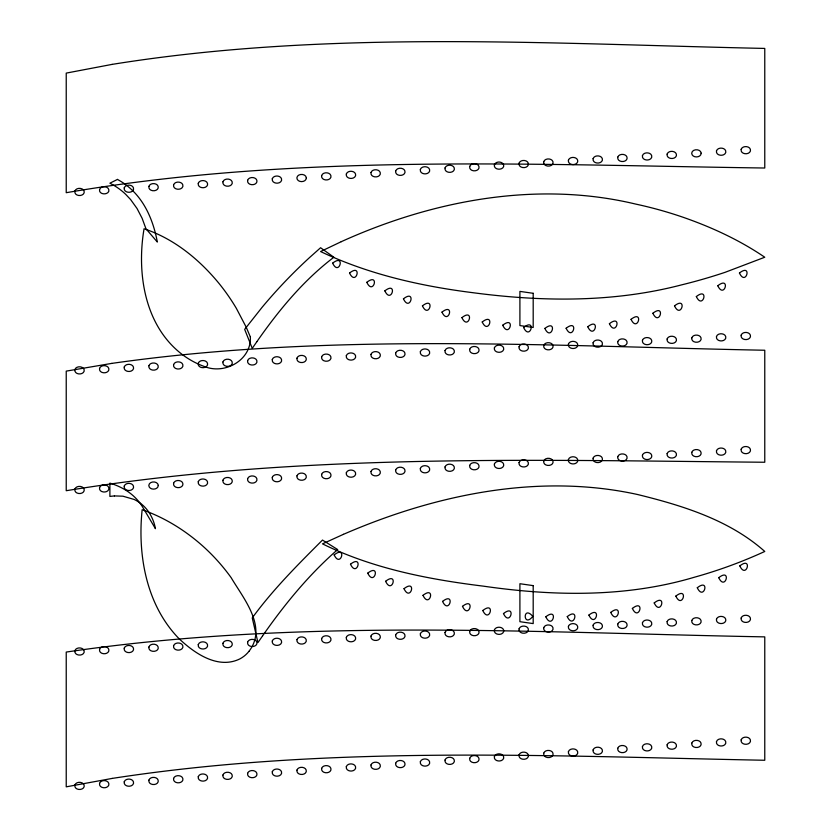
<?xml version="1.0" encoding="UTF-8"?>
<svg xmlns="http://www.w3.org/2000/svg" width="831" height="831" viewBox="0 0 831 831"><rect width="100%" height="100%" fill="white"/><g stroke="black" fill="none" stroke-linecap="round" stroke-linejoin="round"><path stroke-width="1.25" d="M248.978 651.317C267.779 627.083 243.587 598.725 231.163 577.68A197.009 197.009 0 0 0 202.847 546.112C185.147 530.303 164.59 517.568 142.153 509.704C137.437 554.828 146.194 604.719 178.727 638.364C194.225 653.124 217.899 669.703 239.879 658.9A28.877 28.877 0 0 0 248.978 651.317M250.36 336.96C251.513 359.231 226.666 373.836 206.69 367.333A85.593 85.593 0 0 1 183.017 355.086C144.615 326.438 136.523 273.326 144.054 228.764C173.731 238.57 198.827 259.033 218.553 282.872A206.389 206.389 0 0 1 236.368 308.374L246.184 327.134L250.36 336.96M99.554 189.551C98.66 194.537 107.324 195.358 108.83 191.223C109.806 186.071 100.925 185.064 99.554 189.551M158.295 485.397C158.077 490.363 149.019 490.363 148.801 485.397C149.227 480.785 157.869 480.785 158.295 485.397M148.905 647.027C148.022 652.013 156.685 652.834 158.181 648.689C159.157 643.547 150.276 642.54 148.905 647.027M306.348 177.886C306.13 182.851 297.083 182.851 296.864 177.886C297.29 173.274 305.933 173.274 306.348 177.886M494.383 164.87C493.5 169.867 502.163 170.687 503.659 166.543C504.635 161.401 495.754 160.383 494.383 164.87M701.187 153.216C700.969 158.17 691.911 158.17 691.693 153.216C692.119 148.593 700.762 148.593 701.187 153.216M74.873 191.099C73.938 196.168 82.716 197.082 84.149 192.771C85.084 187.702 76.317 186.788 74.873 191.099M74.873 369.535C73.938 374.604 82.716 375.519 84.149 371.208C85.084 366.139 76.317 365.225 74.873 369.535M74.873 489.127C73.938 494.196 82.716 495.11 84.149 490.789C85.084 485.72 76.317 484.805 74.873 489.127M99.554 368.393C98.619 373.462 107.396 374.376 108.83 370.065C109.765 364.996 100.987 364.082 99.554 368.393M124.224 187.879C123.3 192.948 132.067 193.862 133.511 189.541C134.435 184.472 125.668 183.558 124.224 187.879M74.873 650.663C73.938 655.732 82.716 656.646 84.149 652.335C85.084 647.266 76.317 646.352 74.873 650.663M99.554 487.61C98.619 492.669 107.396 493.593 108.83 489.272C109.765 484.203 100.987 483.289 99.554 487.61M124.224 367.063C123.3 372.132 132.067 373.046 133.511 368.735C134.435 363.666 125.668 362.752 124.224 367.063M148.905 186.362C147.97 191.421 156.747 192.335 158.181 188.024C159.116 182.955 150.338 182.041 148.905 186.362M74.873 785.056C73.938 790.125 82.716 791.039 84.149 786.728C85.084 781.659 76.317 780.745 74.873 785.056M99.554 649.333C98.619 654.402 107.396 655.316 108.83 651.005C109.765 645.936 100.987 645.022 99.554 649.333M124.224 486.083C123.3 491.152 132.067 492.066 133.511 487.755C134.435 482.686 125.668 481.772 124.224 486.083M148.905 365.744C147.97 370.803 156.747 371.727 158.181 367.406C159.116 362.337 150.338 361.423 148.905 365.744M173.586 184.835C172.651 189.904 181.428 190.818 182.862 186.508C183.796 181.438 175.019 180.524 173.586 184.835M99.554 783.353C98.619 788.411 107.396 789.336 108.83 785.015C109.765 779.945 100.987 779.031 99.554 783.353M124.224 648.19C123.3 653.259 132.067 654.174 133.511 649.863C134.435 644.794 125.668 643.88 124.224 648.19M173.586 364.601C172.651 369.67 181.428 370.584 182.862 366.274C183.796 361.205 175.019 360.29 173.586 364.601M198.256 183.319C197.331 188.388 206.098 189.302 207.542 184.991C208.467 179.922 199.7 179.008 198.256 183.319M124.224 781.826C123.3 786.895 132.067 787.809 133.511 783.498C134.435 778.429 125.668 777.515 124.224 781.826M173.586 483.237C172.651 488.306 181.428 489.22 182.862 484.909C183.796 479.84 175.019 478.926 173.586 483.237M198.256 363.272C197.331 368.341 206.098 369.255 207.542 364.944C208.467 359.875 199.7 358.961 198.256 363.272M222.937 181.802C222.002 186.871 230.779 187.785 232.213 183.474C233.147 178.405 224.37 177.491 222.937 181.802M148.905 780.122C147.97 785.191 156.747 786.105 158.181 781.794C159.116 776.725 150.338 775.811 148.905 780.122M173.586 645.729C172.651 650.798 181.428 651.712 182.862 647.391C183.796 642.332 175.019 641.407 173.586 645.729M198.256 481.72C197.331 486.789 206.098 487.704 207.542 483.393C208.467 478.324 199.7 477.41 198.256 481.72M222.937 361.942C222.002 367.011 230.779 367.925 232.213 363.614C233.147 358.545 224.37 357.631 222.937 361.942M247.617 180.285C246.682 185.355 255.46 186.269 256.893 181.947C257.828 176.878 249.051 175.964 247.617 180.285M173.586 778.408C172.651 783.477 181.428 784.391 182.862 780.08C183.796 775.011 175.019 774.097 173.586 778.408M198.256 644.586C197.331 649.655 206.098 650.569 207.542 646.258C208.467 641.189 199.7 640.275 198.256 644.586M222.937 480.204C222.002 485.273 230.779 486.187 232.213 481.866C233.147 476.807 224.37 475.883 222.937 480.204M247.617 360.612C246.682 365.682 255.46 366.596 256.893 362.285C257.828 357.216 249.051 356.302 247.617 360.612M272.288 178.769C271.363 183.828 280.13 184.752 281.564 180.431C282.498 175.362 273.731 174.448 272.288 178.769M198.256 776.705C197.331 781.774 206.098 782.688 207.542 778.377C208.467 773.308 199.7 772.394 198.256 776.705M222.937 643.256C222.002 648.325 230.779 649.24 232.213 644.929C233.147 639.86 224.37 638.946 222.937 643.256M247.617 478.687C246.682 483.756 255.46 484.67 256.893 480.349C257.828 475.28 249.051 474.366 247.617 478.687M272.288 359.47C271.363 364.539 280.13 365.453 281.564 361.142C282.498 356.073 273.731 355.159 272.288 359.47M222.937 775.001C222.002 780.06 230.779 780.984 232.213 776.663C233.147 771.594 224.37 770.68 222.937 775.001M247.617 642.124C246.682 647.193 255.46 648.107 256.893 643.786C257.828 638.717 249.051 637.803 247.617 642.124M272.288 477.358C271.363 482.427 280.13 483.341 281.564 479.02C282.498 473.95 273.731 473.036 272.288 477.358M296.968 358.151C296.033 363.209 304.811 364.134 306.244 359.813C307.179 354.744 298.402 353.829 296.968 358.151M321.649 175.538C320.714 180.607 329.481 181.522 330.925 177.2C331.86 172.142 323.082 171.228 321.649 175.538M247.617 773.287C246.682 778.356 255.46 779.27 256.893 774.959C257.828 769.89 249.051 768.976 247.617 773.287M272.288 640.981C271.363 646.051 280.13 646.965 281.564 642.654C282.498 637.585 273.731 636.671 272.288 640.981M296.968 475.841C296.033 480.9 304.811 481.824 306.244 477.503C307.179 472.434 298.402 471.52 296.968 475.841M332.639 263.147C339.173 277.097 345.821 252.821 332.639 263.147M321.649 356.821C320.714 361.89 329.481 362.804 330.925 358.483C331.86 353.414 323.082 352.5 321.649 356.821M346.319 174.022C345.384 179.091 354.162 180.005 355.595 175.684C356.53 170.615 347.753 169.701 346.319 174.022M272.288 771.77C271.363 776.84 280.13 777.754 281.564 773.432C282.498 768.374 273.731 767.449 272.288 771.77M296.968 639.652C296.033 644.721 304.811 645.635 306.244 641.324C307.179 636.255 298.402 635.341 296.968 639.652M321.649 474.314C320.714 479.383 329.481 480.297 330.925 475.986C331.86 470.917 323.082 470.003 321.649 474.314M349.539 273.015C356.073 286.975 362.721 262.689 349.539 273.015M346.319 355.678C345.384 360.747 354.162 361.662 355.595 357.351C356.53 352.282 347.753 351.368 346.319 355.678M371 172.495C370.065 177.564 378.843 178.478 380.276 174.167C381.211 169.098 372.433 168.184 371 172.495M296.968 770.057C296.033 775.126 304.811 776.04 306.244 771.729C307.179 766.66 298.402 765.746 296.968 770.057M366.814 282.322C373.348 296.272 379.996 271.997 366.814 282.322M321.649 638.509C320.714 643.578 329.481 644.492 330.925 640.182C331.86 635.113 323.082 634.198 321.649 638.509M334.155 554.9C340.7 568.861 347.348 544.575 334.155 554.9M346.319 472.797C345.384 477.867 354.162 478.781 355.595 474.47C356.53 469.401 347.753 468.487 346.319 472.797M371 354.349C370.065 359.418 378.843 360.332 380.276 356.021C381.211 350.952 372.433 350.038 371 354.349M395.67 170.978C394.746 176.047 403.513 176.961 404.957 172.651C405.881 167.582 397.114 166.667 395.67 170.978M321.649 768.353C320.714 773.422 329.481 774.336 330.925 770.025C331.86 764.956 323.082 764.042 321.649 768.353M384.846 290.86C391.38 304.811 398.028 280.535 384.846 290.86M350.485 564.207C357.018 578.158 363.666 553.882 350.485 564.207M346.319 637.377C345.384 642.446 354.162 643.36 355.595 639.039C356.53 633.98 347.753 633.056 346.319 637.377M371 471.468C370.065 476.537 378.843 477.451 380.276 473.14C381.211 468.071 372.433 467.157 371 471.468M395.67 353.019C394.746 358.088 403.513 359.002 404.957 354.692C405.881 349.622 397.114 348.708 395.67 353.019M367.759 573.13C374.293 587.081 380.941 562.805 367.759 573.13M403.44 298.828C409.984 312.788 416.632 288.513 403.44 298.828M420.351 169.462C419.416 174.531 428.194 175.445 429.627 171.134C430.562 166.065 421.784 165.151 420.351 169.462M346.319 766.639C345.384 771.708 354.162 772.622 355.595 768.311C356.53 763.242 347.753 762.328 346.319 766.639M371 636.047C370.065 641.117 378.843 642.031 380.276 637.709C381.211 632.651 372.433 631.737 371 636.047M395.67 469.951C394.746 475.02 403.513 475.934 404.957 471.624C405.881 466.555 397.114 465.64 395.67 469.951M385.605 581.285C392.139 595.245 398.787 570.959 385.605 581.285M422.428 305.86C428.962 319.81 435.61 295.535 422.428 305.86M420.351 351.69C419.416 356.759 428.194 357.673 429.627 353.362C430.562 348.293 421.784 347.379 420.351 351.69M445.032 167.945C444.097 173.014 452.874 173.928 454.308 169.617C455.243 164.548 446.465 163.634 445.032 167.945M371 764.936C370.065 770.005 378.843 770.919 380.276 766.608C381.211 761.539 372.433 760.625 371 764.936M395.67 634.905C394.746 639.974 403.513 640.888 404.957 636.577C405.881 631.508 397.114 630.594 395.67 634.905M404.011 588.691C410.545 602.641 417.193 578.366 404.011 588.691M420.351 468.435C419.416 473.504 428.194 474.418 429.627 470.097C430.562 465.038 421.784 464.114 420.351 468.435M441.978 312.124C448.511 326.074 455.159 301.798 441.978 312.124M445.032 350.557C444.097 355.616 452.874 356.541 454.308 352.219C455.243 347.15 446.465 346.236 445.032 350.557M469.702 166.429C468.777 171.498 477.545 172.412 478.988 168.091C479.913 163.021 471.146 162.107 469.702 166.429M395.67 763.232C394.746 768.291 403.513 769.215 404.957 764.894C405.881 759.825 397.114 758.911 395.67 763.232M423 595.339C429.534 609.289 436.182 585.014 423 595.339M420.351 633.773C419.416 638.831 428.194 639.756 429.627 635.435C430.562 630.365 421.784 629.451 420.351 633.773M461.911 317.629C468.445 331.579 475.093 307.304 461.911 317.629M445.032 466.918C444.097 471.987 452.874 472.901 454.308 468.58C455.243 463.511 446.465 462.597 445.032 466.918M469.702 349.228C468.777 354.297 477.545 355.211 478.988 350.89C479.913 345.821 471.146 344.907 469.702 349.228M420.351 761.705C419.416 766.774 428.194 767.688 429.627 763.377C430.562 758.308 421.784 757.394 420.351 761.705M442.549 601.405C449.083 615.366 455.731 591.08 442.549 601.405M482.219 321.992C488.753 335.942 495.401 311.667 482.219 321.992M445.032 632.443C444.097 637.512 452.874 638.426 454.308 634.105C455.243 629.036 446.465 628.122 445.032 632.443M469.702 465.391C468.777 470.46 477.545 471.374 478.988 467.064C479.913 461.994 471.146 461.08 469.702 465.391M494.383 347.898C493.448 352.967 502.225 353.881 503.659 349.56C504.594 344.501 495.816 343.577 494.383 347.898M462.483 606.339C469.016 620.3 475.664 596.024 462.483 606.339M519.063 163.198C518.129 168.267 526.906 169.181 528.339 164.87C529.274 159.801 520.497 158.887 519.063 163.198M445.032 760.001C444.097 765.071 452.874 765.985 454.308 761.663C455.243 756.605 446.465 755.68 445.032 760.001M502.724 325.222C509.258 339.173 515.906 314.897 502.724 325.222M469.702 631.3C468.777 636.369 477.545 637.284 478.988 632.973C479.913 627.904 471.146 626.99 469.702 631.3M494.383 464.072C493.448 469.131 502.225 470.055 503.659 465.734C504.594 460.665 495.816 459.751 494.383 464.072M482.79 610.525C489.324 624.476 495.972 600.2 482.79 610.525M519.063 346.756C518.129 351.825 526.906 352.739 528.339 348.428C529.274 343.359 520.497 342.445 519.063 346.756M543.734 161.681C542.799 166.751 551.576 167.665 553.01 163.343C553.945 158.285 545.178 157.36 543.734 161.681M523.603 327.497C530.136 341.448 536.784 317.172 523.603 327.497M469.702 758.288C468.777 763.357 477.545 764.271 478.988 759.96C479.913 754.891 471.146 753.977 469.702 758.288M494.383 629.971C493.448 635.04 502.225 635.954 503.659 631.643C504.594 626.574 495.816 625.66 494.383 629.971M519.063 462.545C518.129 467.614 526.906 468.528 528.339 464.217C529.274 459.148 520.497 458.234 519.063 462.545M503.482 613.558C510.016 627.509 516.664 603.233 503.482 613.558M544.866 328.442C551.4 342.403 558.048 318.117 544.866 328.442M543.734 345.426C542.799 350.495 551.576 351.409 553.01 347.098C553.945 342.029 545.178 341.115 543.734 345.426M568.414 160.165C567.48 165.234 576.257 166.148 577.69 161.827C578.625 156.758 569.848 155.844 568.414 160.165M494.383 756.584C493.448 761.653 502.225 762.567 503.659 758.256C504.594 753.187 495.816 752.273 494.383 756.584M519.063 628.828C518.129 633.897 526.906 634.811 528.339 630.5C529.274 625.431 520.497 624.517 519.063 628.828M543.734 461.028C542.799 466.098 551.576 467.012 553.01 462.701C553.945 457.632 545.178 456.718 543.734 461.028M566.119 328.255C572.663 342.206 579.311 317.93 566.119 328.255M532.806 616.384C522.938 628.693 522.491 604.355 532.806 616.384M568.414 344.096C567.48 349.165 576.257 350.08 577.69 345.769C578.625 340.7 569.848 339.786 568.414 344.096M593.095 158.638C592.16 163.707 600.927 164.621 602.371 160.31C603.306 155.241 594.529 154.327 593.095 158.638M519.063 754.87C518.129 759.939 526.906 760.853 528.339 756.542C529.274 751.473 520.497 750.559 519.063 754.87M543.734 627.696C542.799 632.765 551.576 633.679 553.01 629.358C553.945 624.299 545.178 623.375 543.734 627.696M545.811 616.789C552.345 630.739 558.993 606.464 545.811 616.789M568.414 459.512C567.48 464.581 576.257 465.495 577.69 461.184C578.625 456.115 569.848 455.201 568.414 459.512M587.766 326.739C594.3 340.689 600.948 316.414 587.766 326.739M593.095 342.767C592.16 347.836 600.927 348.75 602.371 344.439C603.306 339.37 594.529 338.456 593.095 342.767M617.765 157.121C616.831 162.19 625.608 163.105 627.041 158.794C627.976 153.725 619.199 152.811 617.765 157.121M543.734 753.166C542.799 758.236 551.576 759.15 553.01 754.839C553.945 749.77 545.178 748.856 543.734 753.166M567.261 616.592C573.795 630.552 580.443 606.266 567.261 616.592M568.414 626.366C567.48 631.435 576.257 632.349 577.69 628.039C578.625 622.97 569.848 622.055 568.414 626.366M609.403 323.695C615.937 337.656 622.585 313.37 609.403 323.695M593.095 458.182C592.16 463.251 600.927 464.165 602.371 459.855C603.306 454.786 594.529 453.871 593.095 458.182M617.765 341.634C616.831 346.704 625.608 347.618 627.041 343.296C627.976 338.227 619.199 337.313 617.765 341.634M642.446 155.605C641.511 160.674 650.289 161.588 651.722 157.277C652.657 152.208 643.88 151.294 642.446 155.605M568.414 751.65C567.48 756.719 576.257 757.633 577.69 753.312C578.625 748.253 569.848 747.329 568.414 751.65M588.899 615.075C595.432 629.036 602.08 604.75 588.899 615.075M631.041 319.333C637.574 333.283 644.222 309.007 631.041 319.333M593.095 625.224C592.16 630.293 600.927 631.207 602.371 626.896C603.306 621.827 594.529 620.913 593.095 625.224M617.765 456.666C616.831 461.735 625.608 462.649 627.041 458.328C627.976 453.269 619.199 452.344 617.765 456.666M642.446 340.305C641.511 345.374 650.289 346.288 651.722 341.967C652.657 336.908 643.88 335.984 642.446 340.305M667.116 154.088C666.192 159.157 674.959 160.071 676.403 155.761C677.327 150.691 668.56 149.777 667.116 154.088M593.095 749.936C592.16 755.005 600.927 755.919 602.371 751.608C603.306 746.539 594.529 745.625 593.095 749.936M610.733 612.416C617.267 626.377 623.915 602.091 610.733 612.416M652.875 313.256C659.409 327.217 666.057 302.931 652.875 313.256M617.765 624.091C616.831 629.15 625.608 630.075 627.041 625.753C627.976 620.684 619.199 619.77 617.765 624.091M642.446 455.149C641.511 460.218 650.289 461.132 651.722 456.811C652.657 451.742 643.88 450.828 642.446 455.149M632.37 608.427C638.904 622.388 645.552 598.112 632.37 608.427M667.116 338.975C666.192 344.044 674.959 344.958 676.403 340.648C677.327 335.579 668.56 334.664 667.116 338.975M617.765 748.232C616.831 753.302 625.608 754.216 627.041 749.894C627.976 744.836 619.199 743.922 617.765 748.232M674.512 305.86C681.046 319.81 687.694 295.535 674.512 305.86M642.446 622.762C641.511 627.831 650.289 628.745 651.722 624.424C652.657 619.355 643.88 618.441 642.446 622.762M667.116 453.622C666.192 458.691 674.959 459.605 676.403 455.295C677.327 450.225 668.56 449.311 667.116 453.622M654.205 602.932C660.738 616.882 667.386 592.607 654.205 602.932M696.336 296.553C702.881 310.514 709.529 286.228 696.336 296.553M691.797 337.833C690.862 342.902 699.64 343.816 701.073 339.505C702.008 334.436 693.231 333.522 691.797 337.833M716.478 150.858C715.543 155.927 724.32 156.841 725.754 152.53C726.689 147.461 717.911 146.547 716.478 150.858M642.446 746.518C641.511 751.588 650.289 752.502 651.722 748.191C652.657 743.122 643.88 742.208 642.446 746.518M667.116 621.619C666.192 626.688 674.959 627.602 676.403 623.292C677.327 618.222 668.56 617.308 667.116 621.619M691.797 452.303C690.862 457.362 699.64 458.286 701.073 453.965C702.008 448.896 693.231 447.982 691.797 452.303M675.842 596.097C682.376 610.047 689.024 585.772 675.842 596.097M717.787 285.739C724.331 299.69 730.979 275.414 717.787 285.739M716.478 336.503C715.543 341.572 724.32 342.486 725.754 338.175C726.689 333.106 717.911 332.192 716.478 336.503M741.148 149.341C740.224 154.41 748.991 155.324 750.435 151.013C751.359 145.944 742.592 145.03 741.148 149.341M667.116 744.815C666.192 749.884 674.959 750.798 676.403 746.487C677.327 741.418 668.56 740.504 667.116 744.815M691.797 620.477C690.862 625.546 699.64 626.46 701.073 622.149C702.008 617.08 693.231 616.166 691.797 620.477M697.292 587.746C703.826 601.696 710.474 577.42 697.292 587.746M716.478 450.776C715.543 455.845 724.32 456.759 725.754 452.448C726.689 447.379 717.911 446.465 716.478 450.776M739.434 273.015C745.968 286.975 752.616 262.689 739.434 273.015M741.148 335.173C740.224 340.243 748.991 341.157 750.435 336.846C751.359 331.777 742.592 330.863 741.148 335.173M691.797 743.101C690.862 748.17 699.64 749.084 701.073 744.773C702.008 739.704 693.231 738.79 691.797 743.101M718.742 577.68C725.276 591.641 731.924 567.355 718.742 577.68M716.478 619.147C715.543 624.216 724.32 625.13 725.754 620.819C726.689 615.75 717.911 614.836 716.478 619.147M741.148 449.259C740.224 454.328 748.991 455.243 750.435 450.932C751.359 445.863 742.592 444.949 741.148 449.259M716.478 741.584C715.543 746.654 724.32 747.568 725.754 743.257C726.689 738.188 717.911 737.274 716.478 741.584M739.808 565.911C746.342 579.872 752.99 555.586 739.808 565.911M741.148 618.015C740.224 623.084 748.991 623.998 750.435 619.677C751.359 614.618 742.592 613.693 741.148 618.015M741.148 739.881C740.224 744.95 748.991 745.864 750.435 741.543C751.359 736.484 742.592 735.56 741.148 739.881M256.883 341.655L252.25 348.355L244.657 329.367L262.129 307.273A512.675 512.675 0 0 1 310.077 257.091L320.589 247.742L333.875 257.236C303.357 280.463 278.686 310.337 256.883 341.655M262.575 635.881L257.942 642.571L252.25 617.9C272.911 589.595 297.758 564.768 322.49 540.067L337.677 549.561C308.82 574.73 284.41 604.542 262.575 635.881M117.483 179.413L109.889 183.204L113.359 185.074A64.506 64.506 0 0 1 125.512 194.153L130.602 199.544L137.042 208.508L142.132 218.324L145.955 228.764L157.339 242.05C153.756 222.791 146.214 203.429 131.714 189.728A67.893 67.893 0 0 0 121.305 181.657L117.483 179.413M341.25 241.686L320.589 251.544C368.455 274.334 420.777 286.134 473.151 292.73C542.446 301.882 613.558 302.65 681.617 284.867A540.898 540.898 0 0 0 725.151 272.298L764.769 257.236C739.611 240.107 711.762 227.227 683.061 217.255A409.797 409.797 0 0 0 635.694 204.083C537.003 180.41 432.452 200.375 341.25 241.686M343.463 534.323L322.49 543.869C372.641 568.529 428.256 579.363 483.341 586.146C553.436 596.263 625.816 597.645 694.332 577.244A470.554 470.554 0 0 0 764.769 551.462C729.4 519.977 682.698 505.601 637.595 494.518C538.571 472.787 435.06 494.601 343.463 534.323M112.133 64.382L66.231 73.107L66.231 192.699C296.875 153.216 531.933 164.808 764.769 168.018L764.769 48.427C547.276 43.794 328.037 29.656 112.133 64.382M112.237 778.408L66.231 786.843L66.231 652.065C297.56 617.952 531.996 632.588 764.769 636.878L764.769 760.261C547.265 756.023 328.162 745.075 112.237 778.408M111.821 363.386L66.231 371.125L66.231 490.716C297.01 452.916 531.809 460.249 764.769 462.244L764.769 350.246C547.182 345.997 328.183 332.504 111.821 363.386M114.418 495.92L109.889 496.408L109.889 483.123C119.207 485.917 128.088 490.591 135.048 497.468A49.943 49.943 0 0 1 143.545 508.614L155.439 528.682C153.86 520.019 149.777 511.719 143.306 505.664A35.826 35.826 0 0 0 134.144 499.452L122.926 496.19L114.418 495.92M533.19 293.301L519.905 291.401L519.905 325.575L533.19 327.466L533.19 293.301M533.19 585.626L519.905 583.726L519.905 621.692L533.19 623.593L533.19 585.626"/></g></svg>
